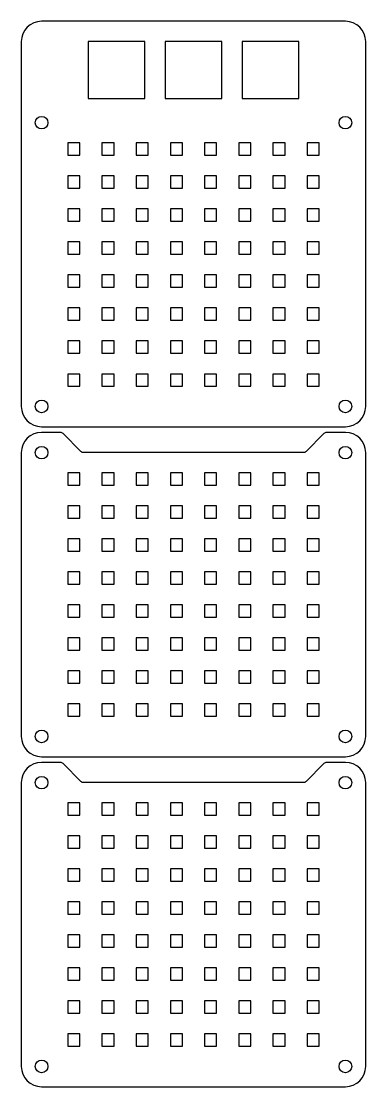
# Model space of a CAD drawing. Header units: millimetres. Extents: x 65 to 150, y 8 to 271.
import ezdxf

# ---------------------------------------------------------------- set-up
doc = ezdxf.new("R2010")
doc.units = ezdxf.units.MM
doc.header["$MEASUREMENT"] = 0
doc.layers.get('0').update_dxf_attribs({"lineweight": 0})

# ---------------------------------------------------------------- blocks, each defined once
blk = doc.blocks.new('Block_0')
at = {"color": 18, "lineweight": 25, "true_color": 0x000000}
for points in [[(81.95, 252.1), (95.95, 252.1), (95.95, 266.1), (81.95, 266.1)], [(100.95, 252.1), (114.95, 252.1), (114.95, 266.1), (100.95, 266.1)], [(119.95, 252.1), (133.95, 252.1), (133.95, 266.1), (119.95, 266.1)], [(79.95, 238.1), (79.95, 241.1), (76.95, 241.1), (76.95, 238.1)], [(88.38, 238.1), (88.38, 241.1), (85.38, 241.1), (85.38, 238.1)], [(96.81, 238.1), (96.81, 241.1), (93.81, 241.1), (93.81, 238.1)], [(105.24, 238.1), (105.24, 241.1), (102.24, 241.1), (102.24, 238.1)], [(113.66, 238.1), (113.66, 241.1), (110.66, 241.1), (110.66, 238.1)], [(122.09, 238.1), (122.09, 241.1), (119.09, 241.1), (119.09, 238.1)], [(130.52, 238.1), (130.52, 241.1), (127.52, 241.1), (127.52, 238.1)], [(138.95, 238.1), (138.95, 241.1), (135.95, 241.1), (135.95, 238.1)], [(79.95, 229.96), (79.95, 232.96), (76.95, 232.96), (76.95, 229.96)], [(88.38, 229.96), (88.38, 232.96), (85.38, 232.96), (85.38, 229.96)], [(96.81, 229.96), (96.81, 232.96), (93.81, 232.96), (93.81, 229.96)], [(105.24, 229.96), (105.24, 232.96), (102.24, 232.96), (102.24, 229.96)], [(113.66, 229.96), (113.66, 232.96), (110.66, 232.96), (110.66, 229.96)], [(122.09, 229.96), (122.09, 232.96), (119.09, 232.96), (119.09, 229.96)], [(130.52, 229.96), (130.52, 232.96), (127.52, 232.96), (127.52, 229.96)], [(138.95, 229.96), (138.95, 232.96), (135.95, 232.96), (135.95, 229.96)], [(79.95, 221.82), (79.95, 224.82), (76.95, 224.82), (76.95, 221.82)], [(88.38, 221.82), (88.38, 224.82), (85.38, 224.82), (85.38, 221.82)], [(96.81, 221.82), (96.81, 224.82), (93.81, 224.82), (93.81, 221.82)], [(105.24, 221.82), (105.24, 224.82), (102.24, 224.82), (102.24, 221.82)], [(113.66, 221.82), (113.66, 224.82), (110.66, 224.82), (110.66, 221.82)], [(122.09, 221.82), (122.09, 224.82), (119.09, 224.82), (119.09, 221.82)], [(130.52, 221.82), (130.52, 224.82), (127.52, 224.82), (127.52, 221.82)], [(138.95, 221.82), (138.95, 224.82), (135.95, 224.82), (135.95, 221.82)], [(79.95, 213.68), (79.95, 216.68), (76.95, 216.68), (76.95, 213.68)], [(88.38, 213.68), (88.38, 216.68), (85.38, 216.68), (85.38, 213.68)], [(96.81, 213.68), (96.81, 216.68), (93.81, 216.68), (93.81, 213.68)], [(105.24, 213.68), (105.24, 216.68), (102.24, 216.68), (102.24, 213.68)], [(113.66, 213.68), (113.66, 216.68), (110.66, 216.68), (110.66, 213.68)], [(122.09, 213.68), (122.09, 216.68), (119.09, 216.68), (119.09, 213.68)], [(130.52, 213.68), (130.52, 216.68), (127.52, 216.68), (127.52, 213.68)], [(138.95, 213.68), (138.95, 216.68), (135.95, 216.68), (135.95, 213.68)], [(79.95, 205.53), (79.95, 208.53), (76.95, 208.53), (76.95, 205.53)], [(88.38, 205.53), (88.38, 208.53), (85.38, 208.53), (85.38, 205.53)], [(96.81, 205.53), (96.81, 208.53), (93.81, 208.53), (93.81, 205.53)], [(105.24, 205.53), (105.24, 208.53), (102.24, 208.53), (102.24, 205.53)], [(113.66, 205.53), (113.66, 208.53), (110.66, 208.53), (110.66, 205.53)], [(122.09, 205.53), (122.09, 208.53), (119.09, 208.53), (119.09, 205.53)], [(130.52, 205.53), (130.52, 208.53), (127.52, 208.53), (127.52, 205.53)], [(138.95, 205.53), (138.95, 208.53), (135.95, 208.53), (135.95, 205.53)], [(79.95, 197.39), (79.95, 200.39), (76.95, 200.39), (76.95, 197.39)], [(88.38, 197.39), (88.38, 200.39), (85.38, 200.39), (85.38, 197.39)], [(96.81, 197.39), (96.81, 200.39), (93.81, 200.39), (93.81, 197.39)], [(105.24, 197.39), (105.24, 200.39), (102.24, 200.39), (102.24, 197.39)], [(113.66, 197.39), (113.66, 200.39), (110.66, 200.39), (110.66, 197.39)], [(122.09, 197.39), (122.09, 200.39), (119.09, 200.39), (119.09, 197.39)], [(130.52, 197.39), (130.52, 200.39), (127.52, 200.39), (127.52, 197.39)], [(138.95, 197.39), (138.95, 200.39), (135.95, 200.39), (135.95, 197.39)], [(79.95, 189.25), (79.95, 192.25), (76.95, 192.25), (76.95, 189.25)], [(88.38, 189.25), (88.38, 192.25), (85.38, 192.25), (85.38, 189.25)], [(96.81, 189.25), (96.81, 192.25), (93.81, 192.25), (93.81, 189.25)], [(105.24, 189.25), (105.24, 192.25), (102.24, 192.25), (102.24, 189.25)], [(113.66, 189.25), (113.66, 192.25), (110.66, 192.25), (110.66, 189.25)], [(122.09, 189.25), (122.09, 192.25), (119.09, 192.25), (119.09, 189.25)], [(130.52, 189.25), (130.52, 192.25), (127.52, 192.25), (127.52, 189.25)], [(138.95, 189.25), (138.95, 192.25), (135.95, 192.25), (135.95, 189.25)], [(79.95, 181.1), (79.95, 184.1), (76.95, 184.1), (76.95, 181.1)], [(88.38, 181.1), (88.38, 184.1), (85.38, 184.1), (85.38, 181.1)], [(96.81, 181.1), (96.81, 184.1), (93.81, 184.1), (93.81, 181.1)], [(105.24, 181.1), (105.24, 184.1), (102.24, 184.1), (102.24, 181.1)], [(113.66, 181.1), (113.66, 184.1), (110.66, 184.1), (110.66, 181.1)], [(122.09, 181.1), (122.09, 184.1), (119.09, 184.1), (119.09, 181.1)], [(130.52, 181.1), (130.52, 184.1), (127.52, 184.1), (127.52, 181.1)], [(138.95, 181.1), (138.95, 184.1), (135.95, 184.1), (135.95, 181.1)]]:
    blk.add_lwpolyline(points, close=True, dxfattribs=at)
for centre in [(70.5, 246.1), (145.4, 246.1), (70.5, 176.1), (145.4, 176.1)]:
    blk.add_circle(centre, 1.55, dxfattribs=at)
blk.add_open_spline([(145.4, 171.1), (145.4, 171.1), (70.5, 171.1), (70.5, 171.1), (67.74, 171.1), (65.5, 173.34), (65.5, 176.1), (65.5, 176.1), (65.5, 266.1), (65.5, 266.1), (65.5, 268.87), (67.74, 271.1), (70.5, 271.1), (70.5, 271.1), (145.4, 271.1), (145.4, 271.1), (148.16, 271.1), (150.4, 268.87), (150.4, 266.1), (150.4, 266.1), (150.4, 176.1), (150.4, 176.1), (150.4, 173.34), (148.16, 171.1), (145.4, 171.1)], degree=3, knots=[0, 0, 0, 0, 1, 1, 1, 2, 2, 2, 3, 3, 3, 4, 4, 4, 5, 5, 5, 6, 6, 6, 7, 7, 7, 8, 8, 8, 8], dxfattribs=at)
blk = doc.blocks.new('Block_1')
at = {"color": 18, "lineweight": 25, "true_color": 0x000000}
for points in [[(76.95, 159.7), (76.95, 156.7), (79.95, 156.7), (79.95, 159.7)], [(85.38, 159.7), (85.38, 156.7), (88.38, 156.7), (88.38, 159.7)], [(93.81, 159.7), (93.81, 156.7), (96.81, 156.7), (96.81, 159.7)], [(102.24, 159.7), (102.24, 156.7), (105.24, 156.7), (105.24, 159.7)], [(110.66, 159.7), (110.66, 156.7), (113.66, 156.7), (113.66, 159.7)], [(119.09, 159.7), (119.09, 156.7), (122.09, 156.7), (122.09, 159.7)], [(127.52, 159.7), (127.52, 156.7), (130.52, 156.7), (130.52, 159.7)], [(135.95, 159.7), (135.95, 156.7), (138.95, 156.7), (138.95, 159.7)], [(76.95, 151.56), (76.95, 148.56), (79.95, 148.56), (79.95, 151.56)], [(85.38, 151.56), (85.38, 148.56), (88.38, 148.56), (88.38, 151.56)], [(93.81, 151.56), (93.81, 148.56), (96.81, 148.56), (96.81, 151.56)], [(102.24, 151.56), (102.24, 148.56), (105.24, 148.56), (105.24, 151.56)], [(110.66, 151.56), (110.66, 148.56), (113.66, 148.56), (113.66, 151.56)], [(119.09, 151.56), (119.09, 148.56), (122.09, 148.56), (122.09, 151.56)], [(127.52, 151.56), (127.52, 148.56), (130.52, 148.56), (130.52, 151.56)], [(135.95, 151.56), (135.95, 148.56), (138.95, 148.56), (138.95, 151.56)], [(76.95, 143.41), (76.95, 140.41), (79.95, 140.41), (79.95, 143.41)], [(85.38, 143.41), (85.38, 140.41), (88.38, 140.41), (88.38, 143.41)], [(93.81, 143.41), (93.81, 140.41), (96.81, 140.41), (96.81, 143.41)], [(102.24, 143.41), (102.24, 140.41), (105.24, 140.41), (105.24, 143.41)], [(110.66, 143.41), (110.66, 140.41), (113.66, 140.41), (113.66, 143.41)], [(119.09, 143.41), (119.09, 140.41), (122.09, 140.41), (122.09, 143.41)], [(127.52, 143.41), (127.52, 140.41), (130.52, 140.41), (130.52, 143.41)], [(135.95, 143.41), (135.95, 140.41), (138.95, 140.41), (138.95, 143.41)], [(76.95, 135.27), (76.95, 132.27), (79.95, 132.27), (79.95, 135.27)], [(85.38, 135.27), (85.38, 132.27), (88.38, 132.27), (88.38, 135.27)], [(93.81, 135.27), (93.81, 132.27), (96.81, 132.27), (96.81, 135.27)], [(102.24, 135.27), (102.24, 132.27), (105.24, 132.27), (105.24, 135.27)], [(110.66, 135.27), (110.66, 132.27), (113.66, 132.27), (113.66, 135.27)], [(119.09, 135.27), (119.09, 132.27), (122.09, 132.27), (122.09, 135.27)], [(127.52, 135.27), (127.52, 132.27), (130.52, 132.27), (130.52, 135.27)], [(135.95, 135.27), (135.95, 132.27), (138.95, 132.27), (138.95, 135.27)], [(76.95, 127.13), (76.95, 124.13), (79.95, 124.13), (79.95, 127.13)], [(85.38, 127.13), (85.38, 124.13), (88.38, 124.13), (88.38, 127.13)], [(93.81, 127.13), (93.81, 124.13), (96.81, 124.13), (96.81, 127.13)], [(102.24, 127.13), (102.24, 124.13), (105.24, 124.13), (105.24, 127.13)], [(110.66, 127.13), (110.66, 124.13), (113.66, 124.13), (113.66, 127.13)], [(119.09, 127.13), (119.09, 124.13), (122.09, 124.13), (122.09, 127.13)], [(127.52, 127.13), (127.52, 124.13), (130.52, 124.13), (130.52, 127.13)], [(135.95, 127.13), (135.95, 124.13), (138.95, 124.13), (138.95, 127.13)], [(76.95, 118.99), (76.95, 115.99), (79.95, 115.99), (79.95, 118.99)], [(85.38, 118.99), (85.38, 115.99), (88.38, 115.99), (88.38, 118.99)], [(93.81, 118.99), (93.81, 115.99), (96.81, 115.99), (96.81, 118.99)], [(102.24, 118.99), (102.24, 115.99), (105.24, 115.99), (105.24, 118.99)], [(110.66, 118.99), (110.66, 115.99), (113.66, 115.99), (113.66, 118.99)], [(119.09, 118.99), (119.09, 115.99), (122.09, 115.99), (122.09, 118.99)], [(127.52, 118.99), (127.52, 115.99), (130.52, 115.99), (130.52, 118.99)], [(135.95, 118.99), (135.95, 115.99), (138.95, 115.99), (138.95, 118.99)], [(76.95, 110.84), (76.95, 107.84), (79.95, 107.84), (79.95, 110.84)], [(85.38, 110.84), (85.38, 107.84), (88.38, 107.84), (88.38, 110.84)], [(93.81, 110.84), (93.81, 107.84), (96.81, 107.84), (96.81, 110.84)], [(102.24, 110.84), (102.24, 107.84), (105.24, 107.84), (105.24, 110.84)], [(110.66, 110.84), (110.66, 107.84), (113.66, 107.84), (113.66, 110.84)], [(119.09, 110.84), (119.09, 107.84), (122.09, 107.84), (122.09, 110.84)], [(127.52, 110.84), (127.52, 107.84), (130.52, 107.84), (130.52, 110.84)], [(135.95, 110.84), (135.95, 107.84), (138.95, 107.84), (138.95, 110.84)], [(76.95, 102.7), (76.95, 99.7), (79.95, 99.7), (79.95, 102.7)], [(85.38, 102.7), (85.38, 99.7), (88.38, 99.7), (88.38, 102.7)], [(93.81, 102.7), (93.81, 99.7), (96.81, 99.7), (96.81, 102.7)], [(102.24, 102.7), (102.24, 99.7), (105.24, 99.7), (105.24, 102.7)], [(110.66, 102.7), (110.66, 99.7), (113.66, 99.7), (113.66, 102.7)], [(119.09, 102.7), (119.09, 99.7), (122.09, 99.7), (122.09, 102.7)], [(127.52, 102.7), (127.52, 99.7), (130.52, 99.7), (130.52, 102.7)], [(135.95, 102.7), (135.95, 99.7), (138.95, 99.7), (138.95, 102.7)]]:
    blk.add_lwpolyline(points, close=True, dxfattribs=at)
for centre in [(70.5, 164.7), (145.4, 164.7), (70.5, 94.7), (145.4, 94.7)]:
    blk.add_circle(centre, 1.55, dxfattribs=at)
blk.add_open_spline([(140.11, 169.41), (140.29, 169.59), (140.55, 169.7), (140.81, 169.7), (140.81, 169.7), (145.4, 169.7), (145.4, 169.7), (148.16, 169.7), (150.4, 167.46), (150.4, 164.7), (150.4, 164.7), (150.4, 94.7), (150.4, 94.7), (150.4, 91.94), (148.16, 89.7), (145.4, 89.7), (145.4, 89.7), (70.5, 89.7), (70.5, 89.7), (67.74, 89.7), (65.5, 91.94), (65.5, 94.7), (65.5, 94.7), (65.5, 164.7), (65.5, 164.7), (65.5, 167.46), (67.74, 169.7), (70.5, 169.7), (70.5, 169.7), (75.09, 169.7), (75.09, 169.7), (75.35, 169.7), (75.61, 169.59), (75.79, 169.41), (75.79, 169.41), (80.21, 164.99), (80.21, 164.99), (80.39, 164.81), (80.65, 164.7), (80.91, 164.7), (80.91, 164.7), (134.99, 164.7), (134.99, 164.7), (135.25, 164.7), (135.51, 164.81), (135.69, 164.99), (135.69, 164.99), (140.11, 169.41), (140.11, 169.41)], degree=3, knots=[0, 0, 0, 0, 1, 1, 1, 2, 2, 2, 3, 3, 3, 4, 4, 4, 5, 5, 5, 6, 6, 6, 7, 7, 7, 8, 8, 8, 9, 9, 9, 10, 10, 10, 11, 11, 11, 12, 12, 12, 13, 13, 13, 14, 14, 14, 15, 15, 15, 16, 16, 16, 16], dxfattribs=at)
blk = doc.blocks.new('Block_2')
at = {"color": 18, "lineweight": 25, "true_color": 0x000000}
for points in [[(76.95, 78.3), (76.95, 75.3), (79.95, 75.3), (79.95, 78.3)], [(85.38, 78.3), (85.38, 75.3), (88.38, 75.3), (88.38, 78.3)], [(93.81, 78.3), (93.81, 75.3), (96.81, 75.3), (96.81, 78.3)], [(102.24, 78.3), (102.24, 75.3), (105.24, 75.3), (105.24, 78.3)], [(110.66, 78.3), (110.66, 75.3), (113.66, 75.3), (113.66, 78.3)], [(119.09, 78.3), (119.09, 75.3), (122.09, 75.3), (122.09, 78.3)], [(127.52, 78.3), (127.52, 75.3), (130.52, 75.3), (130.52, 78.3)], [(135.95, 78.3), (135.95, 75.3), (138.95, 75.3), (138.95, 78.3)], [(76.95, 70.15), (76.95, 67.15), (79.95, 67.15), (79.95, 70.15)], [(85.38, 70.15), (85.38, 67.15), (88.38, 67.15), (88.38, 70.15)], [(93.81, 70.15), (93.81, 67.15), (96.81, 67.15), (96.81, 70.15)], [(102.24, 70.15), (102.24, 67.15), (105.24, 67.15), (105.24, 70.15)], [(110.66, 70.15), (110.66, 67.15), (113.66, 67.15), (113.66, 70.15)], [(119.09, 70.15), (119.09, 67.15), (122.09, 67.15), (122.09, 70.15)], [(127.52, 70.15), (127.52, 67.15), (130.52, 67.15), (130.52, 70.15)], [(135.95, 70.15), (135.95, 67.15), (138.95, 67.15), (138.95, 70.15)], [(76.95, 62.01), (76.95, 59.01), (79.95, 59.01), (79.95, 62.01)], [(85.38, 62.01), (85.38, 59.01), (88.38, 59.01), (88.38, 62.01)], [(93.81, 62.01), (93.81, 59.01), (96.81, 59.01), (96.81, 62.01)], [(102.24, 62.01), (102.24, 59.01), (105.24, 59.01), (105.24, 62.01)], [(110.66, 62.01), (110.66, 59.01), (113.66, 59.01), (113.66, 62.01)], [(119.09, 62.01), (119.09, 59.01), (122.09, 59.01), (122.09, 62.01)], [(127.52, 62.01), (127.52, 59.01), (130.52, 59.01), (130.52, 62.01)], [(135.95, 62.01), (135.95, 59.01), (138.95, 59.01), (138.95, 62.01)], [(76.95, 53.87), (76.95, 50.87), (79.95, 50.87), (79.95, 53.87)], [(85.38, 53.87), (85.38, 50.87), (88.38, 50.87), (88.38, 53.87)], [(93.81, 53.87), (93.81, 50.87), (96.81, 50.87), (96.81, 53.87)], [(102.24, 53.87), (102.24, 50.87), (105.24, 50.87), (105.24, 53.87)], [(110.66, 53.87), (110.66, 50.87), (113.66, 50.87), (113.66, 53.87)], [(119.09, 53.87), (119.09, 50.87), (122.09, 50.87), (122.09, 53.87)], [(127.52, 53.87), (127.52, 50.87), (130.52, 50.87), (130.52, 53.87)], [(135.95, 53.87), (135.95, 50.87), (138.95, 50.87), (138.95, 53.87)], [(76.95, 45.72), (76.95, 42.72), (79.95, 42.72), (79.95, 45.72)], [(85.38, 45.72), (85.38, 42.72), (88.38, 42.72), (88.38, 45.72)], [(93.81, 45.72), (93.81, 42.72), (96.81, 42.72), (96.81, 45.72)], [(102.24, 45.72), (102.24, 42.72), (105.24, 42.72), (105.24, 45.72)], [(110.66, 45.72), (110.66, 42.72), (113.66, 42.72), (113.66, 45.72)], [(119.09, 45.72), (119.09, 42.72), (122.09, 42.72), (122.09, 45.72)], [(127.52, 45.72), (127.52, 42.72), (130.52, 42.72), (130.52, 45.72)], [(135.95, 45.72), (135.95, 42.72), (138.95, 42.72), (138.95, 45.72)], [(76.95, 37.58), (76.95, 34.58), (79.95, 34.58), (79.95, 37.58)], [(85.38, 37.58), (85.38, 34.58), (88.38, 34.58), (88.38, 37.58)], [(93.81, 37.58), (93.81, 34.58), (96.81, 34.58), (96.81, 37.58)], [(102.24, 37.58), (102.24, 34.58), (105.24, 34.58), (105.24, 37.58)], [(110.66, 37.58), (110.66, 34.58), (113.66, 34.58), (113.66, 37.58)], [(119.09, 37.58), (119.09, 34.58), (122.09, 34.58), (122.09, 37.58)], [(127.52, 37.58), (127.52, 34.58), (130.52, 34.58), (130.52, 37.58)], [(135.95, 37.58), (135.95, 34.58), (138.95, 34.58), (138.95, 37.58)], [(76.95, 29.44), (76.95, 26.44), (79.95, 26.44), (79.95, 29.44)], [(85.38, 29.44), (85.38, 26.44), (88.38, 26.44), (88.38, 29.44)], [(93.81, 29.44), (93.81, 26.44), (96.81, 26.44), (96.81, 29.44)], [(102.24, 29.44), (102.24, 26.44), (105.24, 26.44), (105.24, 29.44)], [(110.66, 29.44), (110.66, 26.44), (113.66, 26.44), (113.66, 29.44)], [(119.09, 29.44), (119.09, 26.44), (122.09, 26.44), (122.09, 29.44)], [(127.52, 29.44), (127.52, 26.44), (130.52, 26.44), (130.52, 29.44)], [(135.95, 29.44), (135.95, 26.44), (138.95, 26.44), (138.95, 29.44)], [(76.95, 21.3), (76.95, 18.3), (79.95, 18.3), (79.95, 21.3)], [(85.38, 21.3), (85.38, 18.3), (88.38, 18.3), (88.38, 21.3)], [(93.81, 21.3), (93.81, 18.3), (96.81, 18.3), (96.81, 21.3)], [(102.24, 21.3), (102.24, 18.3), (105.24, 18.3), (105.24, 21.3)], [(110.66, 21.3), (110.66, 18.3), (113.66, 18.3), (113.66, 21.3)], [(119.09, 21.3), (119.09, 18.3), (122.09, 18.3), (122.09, 21.3)], [(127.52, 21.3), (127.52, 18.3), (130.52, 18.3), (130.52, 21.3)], [(135.95, 21.3), (135.95, 18.3), (138.95, 18.3), (138.95, 21.3)]]:
    blk.add_lwpolyline(points, close=True, dxfattribs=at)
for centre in [(70.5, 83.3), (145.4, 83.3), (70.5, 13.3), (145.4, 13.3)]:
    blk.add_circle(centre, 1.55, dxfattribs=at)
blk.add_open_spline([(140.11, 88), (140.29, 88.19), (140.55, 88.3), (140.81, 88.3), (140.81, 88.3), (145.4, 88.3), (145.4, 88.3), (148.16, 88.3), (150.4, 86.06), (150.4, 83.3), (150.4, 83.3), (150.4, 13.3), (150.4, 13.3), (150.4, 10.53), (148.16, 8.3), (145.4, 8.3), (145.4, 8.3), (70.5, 8.3), (70.5, 8.3), (67.74, 8.3), (65.5, 10.53), (65.5, 13.3), (65.5, 13.3), (65.5, 83.3), (65.5, 83.3), (65.5, 86.06), (67.74, 88.3), (70.5, 88.3), (70.5, 88.3), (75.09, 88.3), (75.09, 88.3), (75.35, 88.3), (75.61, 88.19), (75.79, 88), (75.79, 88), (80.21, 83.59), (80.21, 83.59), (80.39, 83.4), (80.65, 83.3), (80.91, 83.3), (80.91, 83.3), (134.99, 83.3), (134.99, 83.3), (135.25, 83.3), (135.51, 83.4), (135.69, 83.59), (135.69, 83.59), (140.11, 88), (140.11, 88)], degree=3, knots=[0, 0, 0, 0, 1, 1, 1, 2, 2, 2, 3, 3, 3, 4, 4, 4, 5, 5, 5, 6, 6, 6, 7, 7, 7, 8, 8, 8, 9, 9, 9, 10, 10, 10, 11, 11, 11, 12, 12, 12, 13, 13, 13, 14, 14, 14, 15, 15, 15, 16, 16, 16, 16], dxfattribs=at)

msp = doc.modelspace()

# ---------------------------------------------------------------- block references
for name in ['Block_0', 'Block_1', 'Block_2']:
    msp.add_blockref(name, (0, 0))

doc.saveas('drawing.dxf')
